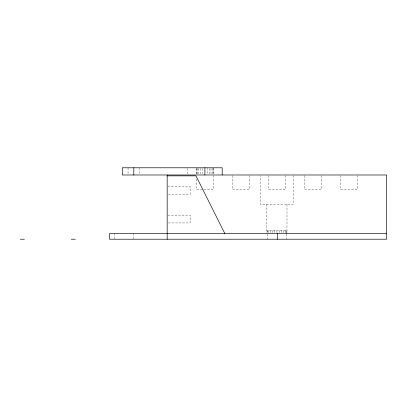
<?xml version="1.0" encoding="UTF-8"?>
<svg xmlns="http://www.w3.org/2000/svg" width="407" height="407" viewBox="0 0 407 407"><rect width="100%" height="100%" fill="white"/><g stroke="black" fill="none" stroke-linecap="round" stroke-linejoin="round"><path stroke-width="0.31" stroke-dasharray="2.04 1.53" d="M167.796 186.36L190.217 186.36L190.217 194.139L167.796 194.139M167.796 215.166L190.217 215.166L190.217 222.939L167.796 222.939M357.56 175.61L357.56 189.387L340.277 189.387L340.277 175.61M321.555 175.61L321.555 189.387L304.273 189.387L304.273 175.61M293.472 175.62L293.472 204.222L260.353 204.222L260.353 175.62M286.991 204.222L286.991 233.455M286.411 233.455L286.411 230.576L267.409 230.576L267.414 232.3M286.416 234.03L286.416 239.214M286.09 230.576L286.09 233.455M285.551 175.61L285.551 189.387L268.269 189.387L268.269 175.61M285.139 230.576L285.139 233.455M283.628 230.576L283.628 233.455M281.664 230.576L281.664 233.455M279.37 230.576L279.37 233.455M276.913 230.576L276.913 233.455M274.455 230.576L274.455 233.455M272.161 230.576L272.161 233.455M270.197 230.576L270.197 233.455M268.686 230.576L268.686 233.455M267.735 230.576L267.735 232.3M267.409 234.03L267.409 239.214M266.829 204.222L266.829 233.455M249.552 175.61L249.552 189.387L232.27 189.387L232.27 175.61M213.548 167.786L213.548 173.784M213.548 175.61L213.548 189.387L196.266 189.387L196.266 178.118M213.253 168.386L213.253 173.784M212.388 168.386L212.388 173.784M211.014 168.386L211.014 173.784M209.229 168.386L209.229 173.784M207.143 167.786L207.143 173.784M202.671 168.386L202.671 173.784M200.585 168.386L200.585 173.784M198.794 168.386L198.794 173.784M197.42 168.386L197.42 173.784M196.561 168.386L196.561 173.784M196.266 168.386L196.266 173.784M187.622 168.386L187.622 173.784M139.57 167.786L139.57 173.784M133.725 233.455L133.725 238.639M128.047 167.786L128.047 173.784M114.713 233.455L114.713 238.639"/><path stroke-width="0.61" d="M167.175 175.849L195.976 175.849L224.781 233.455M386.65 233.455L109.569 233.455L109.569 239.214L386.65 239.214L386.65 174.985L122.288 174.985L122.288 167.786L222.186 167.786L222.186 174.985M20.35 239.214L24.425 239.214M71.266 239.214L75.341 239.214M277.294 233.455L277.294 239.214M204.904 167.786L204.904 174.985M167.175 174.985L167.175 239.214M133.811 167.786L133.811 174.985"/></g></svg>
